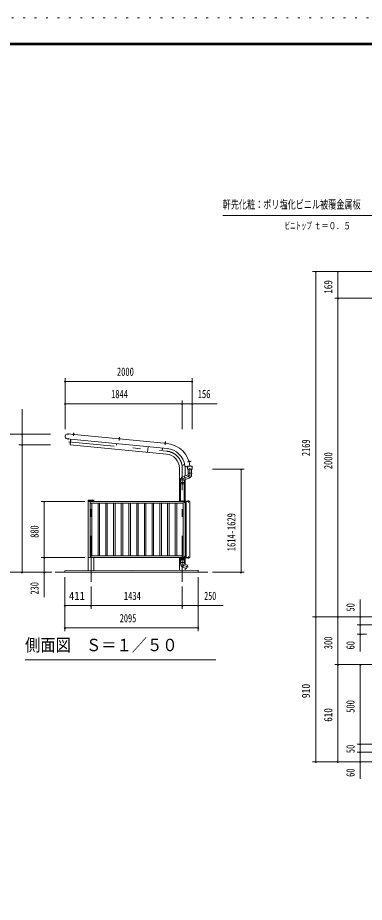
# Model space of a CAD drawing. Units: millimetres, scale not verified, with parts at other scales. Extents: x -26654 to 26660, y -10500 to 10500.
# Drawn here: x 10374 to 15826, y -3387 to 10500 of the extents above; entities that cross this region are included whole.
import ezdxf
from ezdxf.enums import TextEntityAlignment as Align

# ---------------------------------------------------------------- set-up
doc = ezdxf.new("R2010")
doc.units = ezdxf.units.MM
doc.header["$LTSCALE"] = 60
doc.linetypes.add('USER3', pattern=[24, 12, -5, 2, -5])
doc.linetypes.add('USER4', pattern=[3, 0.5, -2.5])
for name, color, linetype, lineweight in [('0-2_1-05BOLD', 7, 'Continuous', 18), ('0-3_1-25CENTER', 3, 'USER3', 18), ('0-4_1-45THIN', 4, 'Continuous', 18), ('0-5_1-55DIM', 3, 'Continuous', 18), ('0-A_2-52DIM', 3, 'Continuous', 18), ('0-C_F-F1PAPER', 5, 'Continuous', 18), ('0-D_F-E_J_ADD', 5, 'USER4', 18)]:
    doc.layers.add(name, color=color, linetype=linetype, lineweight=lineweight)
doc.styles.add('ＭＳ ゴシック', font='')
doc.styles.get('ＭＳ ゴシック').set_extended_font_data('MS Gothic')

msp = doc.modelspace()

# ---------------------------------------------------------------- linework, layer by layer
at = {"layer": '0-2_1-05BOLD'}
for p, q in [((12732.97, 3813.16), (11159.84, 3964.64)), ((11249.91, 3966.74), (11249.42, 3961.64)), ((11255.88, 3961.02), (11256.37, 3966.12)), ((11971.57, 3897.25), (11971.08, 3892.15)), ((11972.7, 3906.5), (11971.86, 3897.73)), ((11977.54, 3891.53), (11978.03, 3896.63)), ((11152.46, 3888), (12725.29, 3736.54)), ((12424.27, 3765.53), (12415.93, 3678.84)), ((12693.23, 3827.77), (12692.74, 3822.67)), ((12694.37, 3837.01), (12693.52, 3828.24)), ((12699.2, 3822.04), (12699.7, 3827.14)), ((13072.93, 3535.15), (13077.98, 3536.04)), ((13079.11, 3529.65), (13074.06, 3528.75)), ((13088.24, 3531.51), (13079.56, 3529.98)), ((12918.39, 3200.67), (12918.39, 3425.67)), ((13007.49, 3425.67), (13007.49, 3307.96)), ((13018.83, 3454.97), (13080.92, 3460.56)), ((13048.06, 3457.49), (13048.06, 3457.6)), ((13051.26, 3457.89), (13051.26, 3457.49)), ((13053.74, 3347.34), (13111.74, 3347.34)), ((13055.24, 3412.49), (13055.24, 3347.34)), ((13111.75, 3347.34), (13109.98, 3321.55)), ((13110.25, 3347.34), (13110.25, 3412.49)), ((12933.84, 3184.67), (12933.84, 3200.67)), ((12935.44, 3243.22), (12990.44, 3243.22)), ((12935.44, 3200.67), (12935.44, 3242.92)), ((12959.89, 3184.67), (12959.89, 3200.67)), ((12965.99, 3200.67), (12965.99, 3184.67)), ((12991.79, 3303.84), (12968.15, 3293.36)), ((13011.63, 3249.34), (12990.44, 3243.22)), ((12990.44, 3243.22), (12990.44, 3200.67)), ((13011.63, 3249.34), (12991.79, 3303.84)), ((12992.04, 3200.67), (12992.04, 3184.67)), ((13007.49, 3200.67), (13007.49, 3248.15)), ((13073.77, 3273.56), (13011.11, 3250.75)), ((13055.24, 3325.34), (13074.05, 3273.66)), ((12918.39, 3184.67), (12918.39, 2904.67)), ((12935.44, 2904.67), (12935.44, 3184.67)), ((12959.89, 3192.67), (12965.99, 3192.67)), ((12990.44, 3184.67), (12990.44, 2904.67)), ((13007.49, 2904.67), (13007.49, 3184.67)), ((11484.39, 2904.67), (11484.39, 2924.67)), ((11484.39, 2919.67), (11573.49, 2919.67)), ((11570.49, 2927.67), (11487.39, 2927.67)), ((11573.49, 2924.67), (11573.49, 2904.67)), ((11516.94, 2904.67), (11516.94, 2024.67)), ((12974.94, 2879.67), (11516.94, 2879.67)), ((12960.05, 2909.47), (12960.05, 2912.97)), ((12965.82, 2912.97), (12965.82, 2909.47)), ((12974.94, 2024.67), (12974.94, 2904.67)), ((13012.29, 2891.67), (13014.29, 2889.67)), ((13014.29, 2887.67), (13012.29, 2889.67)), ((13014.29, 2893.42), (13019.09, 2893.42)), ((13019.09, 2885.92), (13014.29, 2885.92)), ((13023.69, 2904.67), (13023.69, 2024.67)), ((13059.6, 2912.97), (13059.6, 2909.47)), ((13065.37, 2909.47), (13065.37, 2912.97)), ((11484.39, 1816.42), (11484.39, 2024.67)), ((11516.94, 2049.67), (12974.94, 2049.67)), ((11573.49, 2024.67), (11573.49, 1816.85)), ((12918.39, 2002.67), (12918.39, 2024.67)), ((12918.39, 1986.67), (12918.39, 1823.27)), ((12933.84, 1986.67), (12933.84, 2002.67)), ((12991.94, 1949.76), (12933.94, 1949.76)), ((12933.94, 1949.76), (12935.7, 1923.97)), ((12935.44, 2002.67), (12935.44, 2024.67)), ((12935.44, 1949.76), (12935.44, 1986.67)), ((12959.89, 2002.67), (12959.89, 1986.67)), ((12965.99, 1994.67), (12959.89, 1994.67)), ((12960.05, 2016.38), (12960.05, 2019.87)), ((12965.82, 2019.87), (12965.82, 2016.38)), ((12965.99, 1986.67), (12965.99, 2002.67)), ((12990.44, 2024.67), (12990.44, 2002.67)), ((12990.44, 1986.67), (12990.44, 1949.76)), ((12992.04, 2002.67), (12992.04, 1986.67)), ((13007.49, 2002.67), (13007.49, 2024.67)), ((13007.49, 1921.56), (13007.49, 1986.67)), ((13012.29, 2031.17), (13010.69, 2031.17)), ((13012.29, 2047.47), (13014.29, 2047.47)), ((13014.29, 2041.67), (13012.29, 2039.67)), ((13012.29, 2037.67), (13014.29, 2039.67)), ((13014.29, 2043.42), (13019.09, 2043.42)), ((13014.29, 2035.92), (13019.09, 2035.92)), ((13019.09, 2032.17), (13014.29, 2032.17)), ((13059.6, 2016.38), (13059.6, 2019.87)), ((13065.37, 2019.87), (13065.37, 2016.38)), ((12990.44, 1927.76), (12971.63, 1876.08)), ((12971.91, 1875.98), (13028.01, 1855.56)), ((13007.49, 1823.69), (13007.49, 1863.03)), ((13212.94, 1824.67), (13212.94, 1794.67)), ((13362.93, 1794.67), (10962.94, 1794.67))]:
    msp.add_line(p, q, dxfattribs=at)
for points in [[(11244.68, 3962.1), (11260.61, 3960.57), (11260.46, 3958.97), (11244.53, 3960.51)], [(11982.27, 3891.08), (11966.34, 3892.61), (11966.19, 3891.02), (11982.12, 3889.48)], [(12687.85, 3821.53), (12703.78, 3820), (12703.94, 3821.59), (12688.01, 3823.12)], [(13073.31, 3523.8), (13074.89, 3524.08), (13072.11, 3539.83), (13070.53, 3539.55)], [(13116.85, 3412.49), (13046.85, 3412.49), (13046.85, 3457.49), (13116.85, 3457.49)], [(13009.09, 3184.67), (13009.09, 3200.67), (12916.79, 3200.67), (12916.79, 3184.67)], [(13009.94, 2024.67), (11481.94, 2024.67), (11481.94, 2904.67), (13009.94, 2904.67)], [(13009.09, 1986.67), (12916.79, 1986.67), (12916.79, 2002.67), (13009.09, 2002.67)]]:
    msp.add_lwpolyline(points, close=True, dxfattribs=at)
for points in [[(11246.18, 3961.96), (11246.67, 3967.05), (11247.59, 3967.47), (11258.78, 3966.39), (11259.61, 3965.81), (11259.11, 3960.71)], [(11256.17, 3966.64), (11257.02, 3975.42), (11251.04, 3975.99), (11250.2, 3967.22)], [(11251.04, 3975.99), (11251.59, 3976.44), (11256.57, 3975.96), (11257.02, 3975.42)], [(11967.85, 3892.47), (11968.34, 3897.56), (11969.25, 3897.98), (11980.45, 3896.9), (11981.27, 3896.32), (11980.78, 3891.22)], [(11977.84, 3897.16), (11978.68, 3905.93), (11978.23, 3906.47), (11973.26, 3906.95), (11972.7, 3906.5), (11978.68, 3905.93)], [(11206.71, 3882.78), (11198.66, 3799.16), (11201.84, 3798.86)], [(12714.55, 3650.08), (11201.54, 3795.77), (11209.89, 3882.47)], [(11931.55, 3812.98), (11929.35, 3790.08), (11926.16, 3790.39), (11928.37, 3813.28)], [(12689.51, 3822.98), (12690, 3828.08), (12690.91, 3828.49), (12702.11, 3827.41), (12702.93, 3826.83), (12702.44, 3821.73)], [(12699.5, 3827.67), (12700.34, 3836.44), (12694.37, 3837.01), (12694.92, 3837.46), (12699.89, 3836.99), (12700.34, 3836.44)], [(12653.21, 3743.48), (12651.01, 3720.6), (12647.83, 3720.9), (12650.03, 3743.79)], [(13000.67, 3480.32), (12978.02, 3476.33), (12977.47, 3479.48), (13000.09, 3483.47)], [(13074.63, 3525.56), (13079.67, 3526.45), (13080.02, 3527.39), (13078.06, 3538.47), (13077.41, 3539.24), (13072.37, 3538.35)], [(13078.52, 3535.89), (13087.19, 3537.42), (13087.78, 3537.01), (13088.64, 3532.09), (13088.24, 3531.51), (13087.19, 3537.42)], [(12992.3, 3302.43), (13055.24, 3325.34), (13053.74, 3347.34)], [(12982.94, 2904.67), (12982.94, 2907.87), (12942.94, 2907.87), (12942.94, 2904.67)], [(12956.69, 2907.87), (12956.69, 2909.47), (12969.19, 2909.47), (12969.19, 2907.87)], [(12968.71, 2909.47), (12968.71, 2912.97), (12967.84, 2913.47), (12958.04, 2913.47), (12957.16, 2912.97), (12957.16, 2909.47)], [(13010.69, 2903.67), (13010.69, 2872.87), (13009.94, 2872.87)], [(13010.69, 2881.17), (13012.29, 2881.17), (13012.29, 2898.17), (13010.69, 2898.17)], [(13011.69, 2907.87), (13077.49, 2907.87), (13077.49, 2904.67)], [(13011.69, 2024.67), (13083.69, 2024.67), (13083.69, 2904.67), (13011.69, 2904.67)], [(13012.29, 2897.47), (13014.29, 2897.47), (13014.29, 2881.87), (13012.29, 2881.87)], [(13014.29, 2882.16), (13019.09, 2882.16), (13019.79, 2883.37), (13019.79, 2895.97), (13019.09, 2897.18), (13014.29, 2897.18)], [(13068.74, 2907.87), (13068.74, 2909.47), (13056.24, 2909.47), (13056.24, 2907.87)], [(13056.71, 2909.47), (13056.71, 2912.97), (13057.59, 2913.47), (13067.39, 2913.47), (13068.26, 2912.97), (13068.26, 2909.47)], [(12942.94, 2024.67), (12942.94, 2021.47), (12982.94, 2021.47), (12982.94, 2024.67)], [(12969.19, 2021.47), (12969.19, 2019.87), (12956.69, 2019.87), (12956.69, 2021.47)], [(12957.16, 2019.87), (12957.16, 2016.38), (12958.04, 2015.87), (12967.84, 2015.87), (12968.71, 2016.38), (12968.71, 2019.87)], [(13028.01, 1855.56), (13046.82, 1907.24), (12990.44, 1927.76), (12991.94, 1949.76)], [(13010.69, 2025.67), (13010.69, 2056.47), (13009.94, 2056.47)], [(13012.29, 2031.17), (13012.29, 2048.17), (13010.69, 2048.17)], [(13011.69, 2021.47), (13077.49, 2021.47), (13077.49, 2024.67)], [(13014.29, 2047.47), (13014.29, 2031.87), (13012.29, 2031.87)], [(13019.09, 2032.17), (13019.79, 2033.37), (13019.79, 2045.97), (13019.09, 2047.18), (13014.29, 2047.18)], [(13068.74, 2021.47), (13068.74, 2019.87), (13056.24, 2019.87), (13056.24, 2021.47)], [(13056.71, 2019.87), (13056.71, 2016.38), (13057.59, 2015.87), (13067.39, 2015.87), (13068.26, 2016.38), (13068.26, 2019.87)], [(11117.94, 1794.67), (11117.94, 1814.67), (13212.94, 1824.67)]]:
    msp.add_lwpolyline(points, dxfattribs=at)
for centre, radius, start, end in [((11157.56, 3926.28), 38.62, 82.41238, 262.41238), ((11245.34, 3958.42), 2, 84.4998, 264.4998), ((11248.06, 3964.54), 2.88, 50.11574, 110.11574), ((11252.16, 3956.23), 10.75, 66.91203, 102.08795), ((11257.76, 3963.6), 2.88, 58.88425, 118.88425), ((11259.27, 3957.08), 2, 264.50061, 84.50061), ((11967, 3888.93), 2, 84.4998, 264.4998), ((11969.72, 3895.05), 2.88, 50.11574, 110.11574), ((11973.82, 3886.74), 10.75, 66.91203, 102.08795), ((11979.42, 3894.11), 2.88, 58.88425, 118.88425), ((11980.93, 3887.59), 2, 264.50061, 84.50061), ((12688.66, 3819.44), 2, 84.4998, 264.4998), ((12691.39, 3825.56), 2.88, 50.11574, 110.11574), ((12695.48, 3817.26), 10.75, 66.91203, 102.08795), ((12701.09, 3824.62), 2.88, 58.88425, 118.88425), ((12702.59, 3818.1), 2, 264.50061, 84.50061), ((12692.94, 3425.67), 389.55, 4.68604, 84.10165), ((12692.94, 3425.67), 225.45, 0, 84.50003), ((12692.94, 3425.67), 312.55, 7.76237, 84.05869), ((13068.36, 3538.16), 2.38, 10.01471, 190.01471), ((13071.48, 3524.49), 1.68, 190.00774, 10.00774), ((13075.36, 3537.23), 2.88, 335.62325, 35.62325), ((13068.45, 3531.06), 10.75, 352.41954, 27.59546), ((13077.06, 3527.63), 2.88, 344.39175, 44.39175), ((13017.48, 3469.91), 15, 187.76337, 275.1433), ((12692.94, 3425.67), 314.55, 0, 6.42661), ((12692.94, 3425.67), 374.55, 4.87415, 5.13853), ((12990.44, 3243.08), 55, 113.90668, 180.16823), ((13055.11, 3325.29), 55, 289.83269, 356.09424), ((11487.39, 2924.67), 3, 90, 180), ((11570.49, 2924.67), 3, 0, 90), ((12958.61, 2911.15), 2.32, 51.46857, 90), ((12962.94, 2904.96), 8.51, 70.17088, 109.83133), ((12967.27, 2911.15), 2.32, 90, 128.54623), ((13011.69, 2903.67), 4.2, 90, 166.21272), ((13011.69, 2903.67), 1, 90, 180), ((13016.91, 2895.3), 2.88, 319.27318, 360), ((13009.33, 2889.67), 10.46, 338.97459, 21.0237), ((13016.91, 2884.04), 2.88, 0, 40.72682), ((13058.16, 2911.15), 2.32, 51.46857, 90), ((13062.49, 2904.96), 8.51, 70.17088, 109.83133), ((13066.82, 2911.15), 2.32, 90, 128.54623), ((12958.61, 2018.19), 2.32, 270, 308.53143), ((12962.94, 2024.38), 8.51, 250.16867, 289.82912), ((12967.27, 2018.19), 2.32, 231.45377, 270), ((13011.69, 2025.67), 4.2, 193.78728, 270), ((13011.69, 2025.67), 1, 180, 270), ((13016.91, 2045.3), 2.88, 319.27318, 360), ((13009.33, 2039.67), 10.46, 338.9763, 21.02541), ((13016.91, 2034.04), 2.88, 0, 40.72682), ((13058.16, 2018.19), 2.32, 270, 308.53143), ((13062.49, 2024.38), 8.51, 250.16867, 289.82912), ((13066.82, 2018.19), 2.32, 231.45377, 270), ((12990.57, 1927.72), 55, 183.90576, 250.16731)]:
    msp.add_arc(centre, radius, start, end, dxfattribs=at)
at = {"layer": '0-3_1-25CENTER'}
for p, q in [((11169.43, 3898.42), (11167.42, 3877.51)), ((11176.66, 3973.44), (11174.98, 3955.98)), ((11249.95, 3933.3), (11254.91, 3984.82)), ((11971.61, 3863.81), (11976.57, 3915.33)), ((11172.77, 3843.29), (12718.82, 3694.43)), ((12693.27, 3794.32), (12698.23, 3845.85)), ((13047.62, 3527.39), (13104.45, 3537.41)), ((12962.94, 1644.67), (12962.94, 3425.67)), ((13035.02, 3442.49), (13057.82, 3442.49)), ((11528.94, 1644.67), (11528.94, 2977.67)), ((13062.49, 2890.19), (13062.49, 2916.38)), ((12991.89, 2889.67), (13023.79, 2889.67)), ((13023.79, 2039.67), (12991.89, 2039.67)), ((13062.49, 2039.15), (13062.49, 2012.96)), ((12962.94, 1908.51), (13056.21, 1874.56))]:
    msp.add_line(p, q, dxfattribs=at)
msp.add_lwpolyline([(13082.74, 3430.63), (13082.74, 3306.09), (12962.94, 3262.48)], dxfattribs=at)
msp.add_arc((12692.94, 3425.67), 270, 0, 84.50003, dxfattribs=at)
at = {"layer": '0-4_1-45THIN'}
for p, q in [((11540.94, 2879.67), (11540.94, 2049.67)), ((11638.44, 2049.67), (11638.44, 2879.67)), ((11662.44, 2879.67), (11662.44, 2049.67)), ((11759.94, 2049.67), (11759.94, 2879.67)), ((11783.94, 2879.67), (11783.94, 2049.67)), ((11881.44, 2049.67), (11881.44, 2879.67)), ((11905.44, 2879.67), (11905.44, 2049.67)), ((12002.94, 2049.67), (12002.94, 2879.67)), ((12026.94, 2879.67), (12026.94, 2049.67)), ((12124.44, 2049.67), (12124.44, 2879.67)), ((12148.44, 2879.67), (12148.44, 2049.67)), ((12245.94, 2049.67), (12245.94, 2879.67)), ((12269.94, 2879.67), (12269.94, 2049.67)), ((12367.44, 2049.67), (12367.44, 2879.67)), ((12391.44, 2879.67), (12391.44, 2049.67)), ((12488.94, 2049.67), (12488.94, 2879.67)), ((12512.94, 2879.67), (12512.94, 2049.67)), ((12610.44, 2049.67), (12610.44, 2879.67)), ((12634.44, 2879.67), (12634.44, 2049.67)), ((12731.94, 2049.67), (12731.94, 2879.67)), ((12755.94, 2879.67), (12755.94, 2049.67)), ((12853.44, 2049.67), (12853.44, 2879.67)), ((12877.44, 2879.67), (12877.44, 2049.67))]:
    msp.add_line(p, q, dxfattribs=at)
at = {"layer": '0-5_1-55DIM'}
for p, q in [((11128.94, 4788.67), (11108.94, 4788.67)), ((11118.94, 4838.67), (11118.94, 4038.67)), ((11118.94, 4788.67), (13118.94, 4788.67)), ((13118.94, 4788.67), (11118.94, 4788.67)), ((13128.94, 4788.67), (13108.94, 4788.67)), ((13118.94, 4038.67), (13118.94, 4838.67)), ((12962.94, 4488.67), (12962.94, 4038.67)), ((10442.94, 1794.67), (10442.94, 4356.17)), ((11128.94, 4438.67), (11108.94, 4438.67)), ((11118.94, 4438.67), (12962.94, 4438.67)), ((11118.94, 4438.67), (13511.44, 4438.67)), ((12972.94, 4438.67), (12952.94, 4438.67)), ((12962.94, 4438.67), (13118.94, 4438.67)), ((13128.94, 4438.67), (13108.94, 4438.67)), ((10042.95, 3963.67), (10892.94, 3963.67)), ((10452.94, 3963.67), (10432.94, 3963.67)), ((10442.94, 3794.67), (10442.94, 3963.67)), ((10892.94, 3794.67), (10392.94, 3794.67)), ((10452.94, 3794.67), (10432.94, 3794.67)), ((10442.94, 1794.67), (10442.94, 3794.67)), ((13437.94, 3412.49), (13937.93, 3412.49)), ((13897.93, 3412.49), (13877.93, 3412.49)), ((13887.93, 3412.49), (13887.93, 1794.67)), ((11431.94, 2904.67), (10742.94, 2904.67)), ((10802.94, 2904.67), (10782.94, 2904.67)), ((10792.94, 2024.67), (10792.94, 2904.67)), ((10742.94, 2024.67), (11431.94, 2024.67)), ((10802.94, 2024.67), (10782.94, 2024.67)), ((10792.94, 1794.67), (10792.94, 2024.67)), ((10042.95, 1794.67), (10912.94, 1794.67)), ((10452.94, 1794.67), (10432.94, 1794.67)), ((10802.94, 1794.67), (10782.94, 1794.67)), ((10792.94, 1794.67), (10792.94, 1402.17)), ((11117.94, 869.67), (11117.94, 1719.67)), ((13212.94, 1719.67), (13212.94, 869.67)), ((13937.93, 1794.67), (13437.94, 1794.67)), ((13897.93, 1794.67), (13877.93, 1794.67)), ((11528.94, 1569.67), (11528.94, 1219.67)), ((12962.94, 1219.67), (12962.94, 1569.67)), ((11127.94, 1269.67), (11107.94, 1269.67)), ((11528.94, 1269.67), (11117.94, 1269.67)), ((11117.94, 1269.67), (13605.43, 1269.67)), ((11538.94, 1269.67), (11518.94, 1269.67)), ((12962.94, 1269.67), (11528.94, 1269.67)), ((12972.94, 1269.67), (12952.94, 1269.67)), ((12962.94, 1269.67), (13212.94, 1269.67)), ((13222.94, 1269.67), (13202.94, 1269.67)), ((11127.94, 919.67), (11107.94, 919.67)), ((11117.94, 919.67), (13212.94, 919.67)), ((13212.94, 919.67), (11117.94, 919.67)), ((13222.94, 919.67), (13202.94, 919.67)), ((13490.44, 419.67), (10490.44, 419.67))]:
    msp.add_line(p, q, dxfattribs=at)
for centre in [(11118.94, 4788.67), (13118.94, 4788.67), (11118.94, 4438.67), (12962.94, 4438.67), (13118.94, 4438.67), (10442.94, 3963.67), (10442.94, 3794.67), (13887.93, 3412.49), (10792.94, 2904.67), (10792.94, 2024.67), (10442.94, 1794.67), (10792.94, 1794.67), (13887.93, 1794.67), (11117.94, 1269.67), (11528.94, 1269.67), (12962.94, 1269.67), (13212.94, 1269.67), (11117.94, 919.67), (13212.94, 919.67)]:
    msp.add_arc(centre, 10, 180, 0, dxfattribs=at)
at = {"layer": '0-A_2-52DIM'}
for p, q in [((15011.37, 6517.43), (16740.98, 6517.43)), ((15071.37, 6517.43), (15051.37, 6517.43)), ((15061.37, 6517.43), (15061.37, -1180.07)), ((15421.37, 6517.43), (15401.37, 6517.43)), ((15411.37, -1180.07), (15411.37, 6517.43)), ((16920.5, 6094.92), (15361.37, 6094.92)), ((15421.37, 6094.92), (15401.37, 6094.92)), ((15761.37, 1364.93), (15761.37, 549.93)), ((16461.37, 1094.93), (15011.37, 1094.93)), ((15071.37, 1094.93), (15051.37, 1094.93)), ((15421.37, 1094.93), (15401.37, 1094.93)), ((15771.37, 1094.93), (15751.37, 1094.93)), ((15711.37, 969.93), (16786.37, 969.93)), ((15771.37, 969.93), (15751.37, 969.93)), ((15711.37, 819.93), (15859.5, 819.93)), ((15771.37, 819.93), (15751.37, 819.93)), ((19623.87, 344.93), (15361.37, 344.93)), ((15421.37, 344.93), (15401.37, 344.93)), ((15771.37, 344.93), (15751.37, 344.93)), ((15761.37, 344.93), (15761.37, -1450.07)), ((19623.87, -905.07), (15711.37, -905.07)), ((15771.37, -905.07), (15751.37, -905.07)), ((15711.37, -1030.07), (19623.87, -1030.07)), ((15771.37, -1030.07), (15751.37, -1030.07)), ((15011.37, -1180.07), (19623.87, -1180.07)), ((15071.37, -1180.07), (15051.37, -1180.07)), ((15421.37, -1180.07), (15401.37, -1180.07)), ((15771.37, -1180.07), (15751.37, -1180.07))]:
    msp.add_line(p, q, dxfattribs=at)
msp.add_lwpolyline([(16850.82, 6470.46), (16198.87, 7394.93), (13598.87, 7394.93)], dxfattribs=at)
for centre in [(15061.37, 6517.43), (15411.37, 6517.43), (15411.37, 6094.92), (15061.37, 1094.93), (15411.37, 1094.93), (15761.37, 1094.93), (15761.37, 969.93), (15761.37, 819.93), (15411.37, 344.93), (15761.37, 344.93), (15761.37, -905.07), (15761.37, -1030.07), (15061.37, -1180.07), (15411.37, -1180.07), (15761.37, -1180.07)]:
    msp.add_arc(centre, 10, 180, 0, dxfattribs=at)
at = {"layer": '0-C_F-F1PAPER'}
for points in [[(26160.28, -10000), (26160.28, 10100), (-2539.72, 10100), (-2539.72, -10000)], [(26157.78, -9997.5), (26157.78, 10097.5), (-2537.22, 10097.5), (-2537.22, -9997.5)], [(26155.28, -9995), (-2534.72, -9995), (-2534.72, 10095), (26155.28, 10095)], [(26152.78, -9992.5), (26152.78, 10092.5), (-2532.22, 10092.5), (-2532.22, -9992.5)], [(26150.28, -9990), (-2529.72, -9990), (-2529.72, 10090), (26150.28, 10090)], [(26147.78, -9987.5), (26147.78, 10087.5), (-2527.22, 10087.5), (-2527.22, -9987.5)], [(26145.28, -9985), (-2524.72, -9985), (-2524.72, 10085), (26145.28, 10085)], [(26142.78, -9982.5), (26142.78, 10082.5), (-2522.22, 10082.5), (-2522.22, -9982.5)], [(26140.28, -9980), (26140.28, 10080), (-2519.72, 10080), (-2519.72, -9980)], [(26137.78, -9977.5), (26137.78, 10077.5), (-2517.22, 10077.5), (-2517.22, -9977.5)], [(26135.28, -9975), (-2514.72, -9975), (-2514.72, 10075), (26135.28, 10075)]]:
    msp.add_lwpolyline(points, close=True, dxfattribs=at)
at = {"layer": '0-D_F-E_J_ADD'}
msp.add_lwpolyline([(26660.28, -10500), (-3039.72, -10500), (-3039.72, 10500), (26660.28, 10500)], close=True, dxfattribs=at)

# ---------------------------------------------------------------- texts
at = {"layer": '0-5_1-55DIM', "color": 7, "style": 'ＭＳ ゴシック'}
for s, height, width, p in [('2000', 130.2, 0.75, (11935.9, 4838.67)), ('1844', 130.2, 0.75, (11843.38, 4488.67)), ('156', 130.2, 0.75, (13206.29, 4488.67)), ('411', 130.2, 0.95, (11180.22, 1319.67)), ('1434', 130.2, 0.75, (12045.42, 1319.67)), ('250', 130.2, 0.65, (13307.35, 1319.67)), ('2095', 130.2, 0.7, (11979.43, 969.67)), ('側面図\u3000Ｓ＝１／５０', 195.4, 0.9, (10490.44, 496.31))]:
    msp.add_text(s, height=height, dxfattribs=dict(at, width=width)).set_placement(p, align=Align.BOTTOM_LEFT)
for s, width, p in [('1614-1629', 0.75, (13837.93, 2124.82)), ('880', 0.7, (10742.94, 2334.95)), ('230', 0.7, (10742.94, 1445.03))]:
    msp.add_text(s, height=130.2, rotation=90, dxfattribs=dict(at, width=width)).set_placement(p, align=Align.BOTTOM_LEFT)
at = {"layer": '0-A_2-52DIM', "color": 7, "style": 'ＭＳ ゴシック'}
for s, height, width, p in [('軒先化粧：ポリ塩化ビニル被覆金属板', 130.2, 0.7, (13598.87, 7462.7)), ('ビニトップ ', 110.7, 0.55, (14573.87, 7144.93)), ('ｔ＝０．５', 110.7, 0.75, (15033.14, 7144.93))]:
    msp.add_text(s, height=height, dxfattribs=dict(at, width=width)).set_placement(p, align=Align.BOTTOM_LEFT)
for s, width, p in [('169', 0.8, (15361.37, 6167.1)), ('2169', 0.7, (15011.37, 3617.8)), ('2000', 0.75, (15361.37, 3411.89)), ('50', 0.7, (15711.37, 1178.21)), ('300', 0.75, (15361.37, 585.83)), ('60', 0.7, (15711.37, 582.81)), ('910', 0.85, (15011.37, -182.64)), ('500', 0.75, (15711.37, -412.51)), ('610', 0.8, (15361.37, -552.44)), ('50', 0.7, (15711.37, -1044.29)), ('60', 0.7, (15711.37, -1417.19))]:
    msp.add_text(s, height=130.2, rotation=90, dxfattribs=dict(at, width=width)).set_placement(p, align=Align.BOTTOM_LEFT)

doc.saveas('drawing.dxf')
